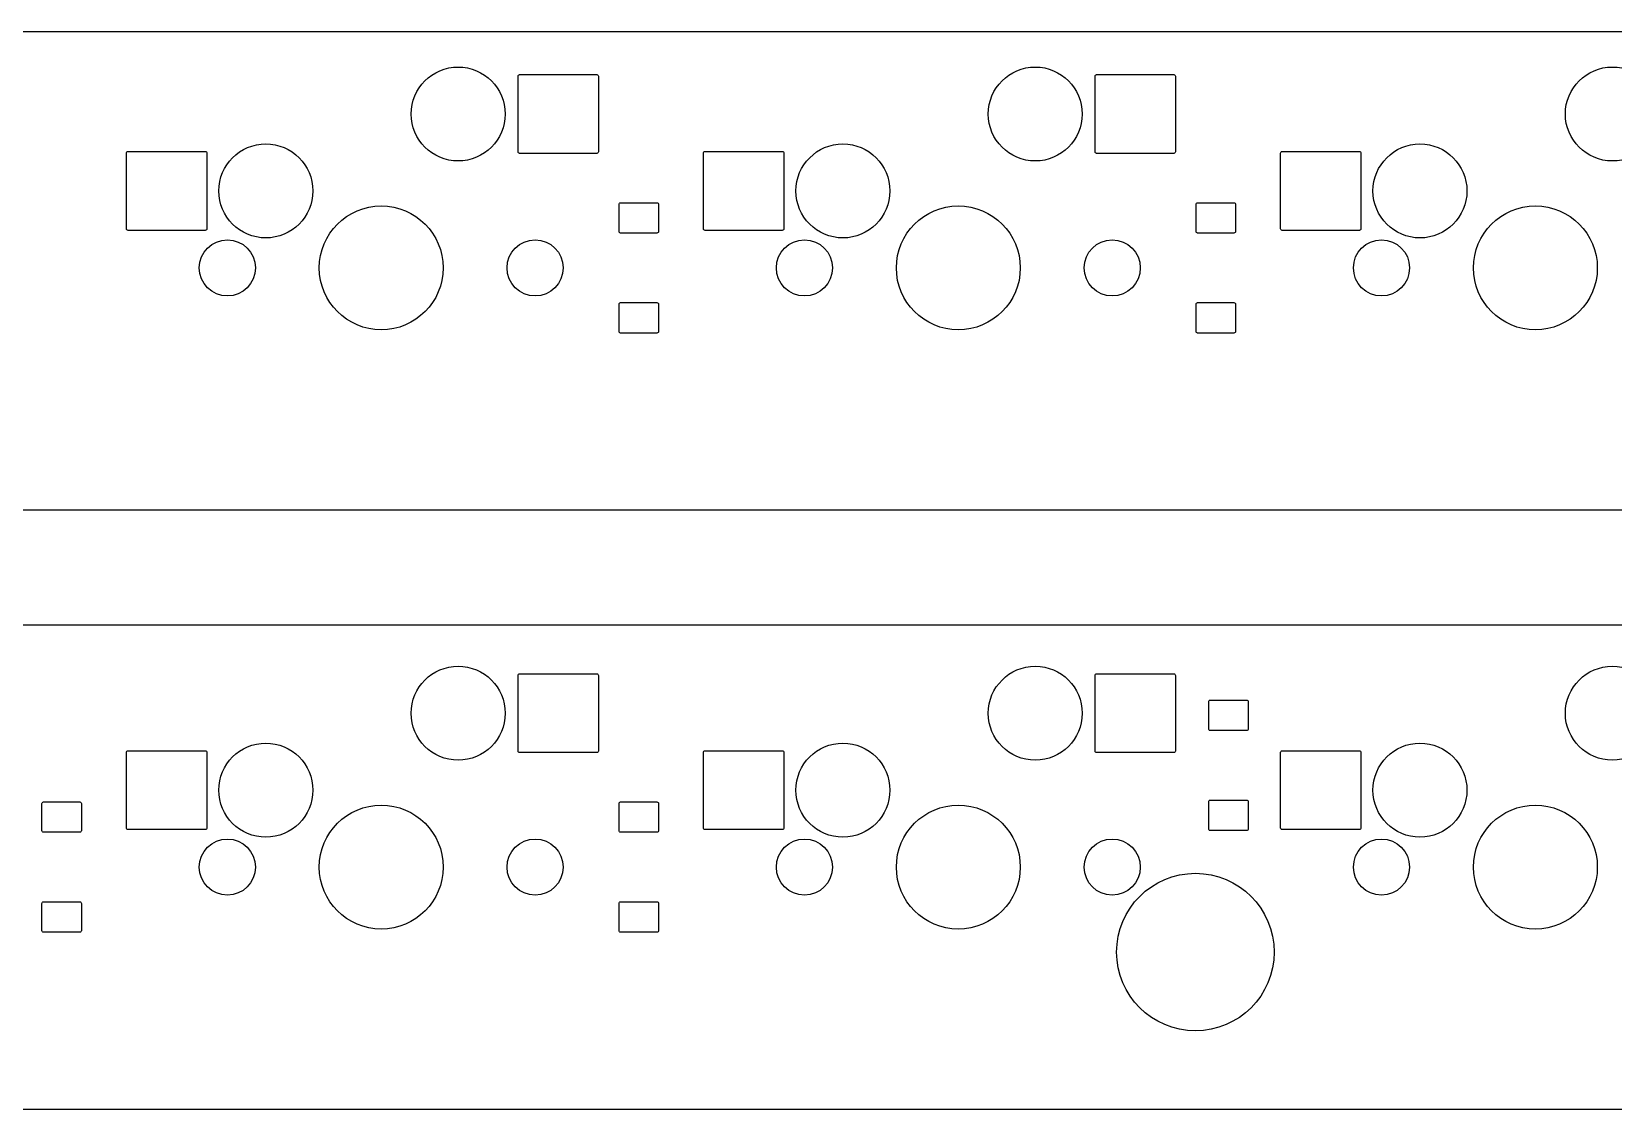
# Model space of a CAD drawing. Extents: x -27 to 356, y -111 to 35.
# Drawn here: x 26.6 to 78.8, y -27.8 to 7.8 of the extents above; entities that cross this region are included whole.
import ezdxf

# ---------------------------------------------------------------- set-up
doc = ezdxf.new("R2010")
doc.units = 0
doc.layers.add('BLACK', color=7, linetype='CONTINUOUS')

msp = doc.modelspace()

# ---------------------------------------------------------------- linework, layer by layer
at = {"layer": 'BLACK', "linetype": 'CONTINUOUS'}
for p, q in [((-8.28005, 7.8), (105.471, 7.8)), ((-8.28005, 7.8), (105.471, 7.8)), ((42.616, 6.33), (42.6199, 6.34952)), ((42.616, 3.83), (42.616, 6.33)), ((42.6199, 6.34952), (42.6309, 6.36606)), ((42.6309, 6.36606), (42.6475, 6.37712)), ((42.6475, 6.37712), (42.667, 6.381)), ((42.667, 6.381), (45.217, 6.381)), ((45.217, 6.381), (45.2365, 6.37712)), ((45.2365, 6.37712), (45.2531, 6.36606)), ((45.2531, 6.36606), (45.2641, 6.34952)), ((45.2641, 6.34952), (45.268, 6.33)), ((45.268, 6.33), (45.268, 3.83)), ((61.666, 6.33), (61.6699, 6.34952)), ((61.666, 3.83), (61.666, 6.33)), ((61.6699, 6.34952), (61.6809, 6.36606)), ((61.6809, 6.36606), (61.6975, 6.37712)), ((61.6975, 6.37712), (61.717, 6.381)), ((61.717, 6.381), (64.267, 6.381)), ((64.267, 6.381), (64.2865, 6.37712)), ((64.2865, 6.37712), (64.3031, 6.36606)), ((64.3031, 6.36606), (64.3141, 6.34952)), ((64.3141, 6.34952), (64.318, 6.33)), ((64.318, 6.33), (64.318, 3.83)), ((29.689, 3.79), (29.6929, 3.80952)), ((29.689, 1.29), (29.689, 3.79)), ((29.6929, 3.80952), (29.7039, 3.82606)), ((29.7039, 3.82606), (29.7205, 3.83712)), ((29.7205, 3.83712), (29.74, 3.841)), ((29.74, 3.841), (32.29, 3.841)), ((32.29, 3.841), (32.3095, 3.83712)), ((32.3095, 3.83712), (32.3261, 3.82606)), ((32.3261, 3.82606), (32.3371, 3.80952)), ((32.3371, 3.80952), (32.341, 3.79)), ((32.341, 3.79), (32.341, 1.29)), ((42.6199, 3.81048), (42.616, 3.83)), ((42.6309, 3.79394), (42.6199, 3.81048)), ((42.6475, 3.78288), (42.6309, 3.79394)), ((42.667, 3.779), (42.6475, 3.78288)), ((45.217, 3.779), (42.667, 3.779)), ((45.2365, 3.78288), (45.217, 3.779)), ((45.2531, 3.79394), (45.2365, 3.78288)), ((45.2641, 3.81048), (45.2531, 3.79394)), ((45.268, 3.83), (45.2641, 3.81048)), ((48.739, 3.79), (48.7429, 3.80952)), ((48.739, 1.29), (48.739, 3.79)), ((48.7429, 3.80952), (48.7539, 3.82606)), ((48.7539, 3.82606), (48.7705, 3.83712)), ((48.7705, 3.83712), (48.79, 3.841)), ((48.79, 3.841), (51.34, 3.841)), ((51.34, 3.841), (51.3595, 3.83712)), ((51.3595, 3.83712), (51.3761, 3.82606)), ((51.3761, 3.82606), (51.3871, 3.80952)), ((51.3871, 3.80952), (51.391, 3.79)), ((51.391, 3.79), (51.391, 1.29)), ((61.6699, 3.81048), (61.666, 3.83)), ((61.6809, 3.79394), (61.6699, 3.81048)), ((61.6975, 3.78288), (61.6809, 3.79394)), ((61.717, 3.779), (61.6975, 3.78288)), ((64.267, 3.779), (61.717, 3.779)), ((64.2865, 3.78288), (64.267, 3.779)), ((64.3031, 3.79394), (64.2865, 3.78288)), ((64.3141, 3.81048), (64.3031, 3.79394)), ((64.318, 3.83), (64.3141, 3.81048)), ((67.789, 3.79), (67.7929, 3.80952)), ((67.789, 1.29), (67.789, 3.79)), ((67.7929, 3.80952), (67.8039, 3.82606)), ((67.8039, 3.82606), (67.8205, 3.83712)), ((67.8205, 3.83712), (67.84, 3.841)), ((67.84, 3.841), (70.39, 3.841)), ((70.39, 3.841), (70.4095, 3.83712)), ((70.4095, 3.83712), (70.4261, 3.82606)), ((70.4261, 3.82606), (70.4371, 3.80952)), ((70.4371, 3.80952), (70.441, 3.79)), ((70.441, 3.79), (70.441, 1.29)), ((45.949, 2.1), (45.9529, 2.11952)), ((45.949, 1.2), (45.949, 2.1)), ((45.9529, 2.11952), (45.9639, 2.13606)), ((45.9639, 2.13606), (45.9805, 2.14712)), ((45.9805, 2.14712), (46, 2.151)), ((46, 2.151), (47.2, 2.151)), ((47.2, 2.151), (47.2195, 2.14712)), ((47.2195, 2.14712), (47.2361, 2.13606)), ((47.2361, 2.13606), (47.2471, 2.11952)), ((47.2471, 2.11952), (47.251, 2.1)), ((47.251, 2.1), (47.251, 1.2)), ((64.999, 2.1), (65.0029, 2.11952)), ((64.999, 1.2), (64.999, 2.1)), ((65.0029, 2.11952), (65.0139, 2.13606)), ((65.0139, 2.13606), (65.0305, 2.14712)), ((65.0305, 2.14712), (65.05, 2.151)), ((65.05, 2.151), (66.25, 2.151)), ((66.25, 2.151), (66.2695, 2.14712)), ((66.2695, 2.14712), (66.2861, 2.13606)), ((66.2861, 2.13606), (66.2971, 2.11952)), ((66.2971, 2.11952), (66.301, 2.1)), ((66.301, 2.1), (66.301, 1.2)), ((29.6929, 1.27048), (29.689, 1.29)), ((29.7039, 1.25394), (29.6929, 1.27048)), ((29.7205, 1.24288), (29.7039, 1.25394)), ((29.74, 1.239), (29.7205, 1.24288)), ((32.29, 1.239), (29.74, 1.239)), ((32.3095, 1.24288), (32.29, 1.239)), ((32.3261, 1.25394), (32.3095, 1.24288)), ((32.3371, 1.27048), (32.3261, 1.25394)), ((32.341, 1.29), (32.3371, 1.27048)), ((45.9529, 1.18048), (45.949, 1.2)), ((45.9639, 1.16394), (45.9529, 1.18048)), ((45.9805, 1.15288), (45.9639, 1.16394)), ((46, 1.149), (45.9805, 1.15288)), ((47.2, 1.149), (46, 1.149)), ((47.2195, 1.15288), (47.2, 1.149)), ((47.2361, 1.16394), (47.2195, 1.15288)), ((47.2471, 1.18048), (47.2361, 1.16394)), ((47.251, 1.2), (47.2471, 1.18048)), ((48.7429, 1.27048), (48.739, 1.29)), ((48.7539, 1.25394), (48.7429, 1.27048)), ((48.7705, 1.24288), (48.7539, 1.25394)), ((48.79, 1.239), (48.7705, 1.24288)), ((51.34, 1.239), (48.79, 1.239)), ((51.3595, 1.24288), (51.34, 1.239)), ((51.3761, 1.25394), (51.3595, 1.24288)), ((51.3871, 1.27048), (51.3761, 1.25394)), ((51.391, 1.29), (51.3871, 1.27048)), ((65.0029, 1.18048), (64.999, 1.2)), ((65.0139, 1.16394), (65.0029, 1.18048)), ((65.0305, 1.15288), (65.0139, 1.16394)), ((65.05, 1.149), (65.0305, 1.15288)), ((66.25, 1.149), (65.05, 1.149)), ((66.2695, 1.15288), (66.25, 1.149)), ((66.2861, 1.16394), (66.2695, 1.15288)), ((66.2971, 1.18048), (66.2861, 1.16394)), ((66.301, 1.2), (66.2971, 1.18048)), ((67.7929, 1.27048), (67.789, 1.29)), ((67.8039, 1.25394), (67.7929, 1.27048)), ((67.8205, 1.24288), (67.8039, 1.25394)), ((67.84, 1.239), (67.8205, 1.24288)), ((70.39, 1.239), (67.84, 1.239)), ((70.4095, 1.24288), (70.39, 1.239)), ((70.4261, 1.25394), (70.4095, 1.24288)), ((70.4371, 1.27048), (70.4261, 1.25394)), ((70.441, 1.29), (70.4371, 1.27048)), ((45.949, -1.2), (45.9529, -1.18048)), ((45.949, -2.1), (45.949, -1.2)), ((45.9529, -1.18048), (45.9639, -1.16394)), ((45.9639, -1.16394), (45.9805, -1.15288)), ((45.9805, -1.15288), (46, -1.149)), ((46, -1.149), (47.2, -1.149)), ((47.2, -1.149), (47.2195, -1.15288)), ((47.2195, -1.15288), (47.2361, -1.16394)), ((47.2361, -1.16394), (47.2471, -1.18048)), ((47.2471, -1.18048), (47.251, -1.2)), ((47.251, -1.2), (47.251, -2.1)), ((64.999, -1.2), (65.0029, -1.18048)), ((64.999, -2.1), (64.999, -1.2)), ((65.0029, -1.18048), (65.0139, -1.16394)), ((65.0139, -1.16394), (65.0305, -1.15288)), ((65.0305, -1.15288), (65.05, -1.149)), ((65.05, -1.149), (66.25, -1.149)), ((66.25, -1.149), (66.2695, -1.15288)), ((66.2695, -1.15288), (66.2861, -1.16394)), ((66.2861, -1.16394), (66.2971, -1.18048)), ((66.2971, -1.18048), (66.301, -1.2)), ((66.301, -1.2), (66.301, -2.1)), ((45.9529, -2.11952), (45.949, -2.1)), ((45.9639, -2.13606), (45.9529, -2.11952)), ((45.9805, -2.14712), (45.9639, -2.13606)), ((46, -2.151), (45.9805, -2.14712)), ((47.2, -2.151), (46, -2.151)), ((47.2195, -2.14712), (47.2, -2.151)), ((47.2361, -2.13606), (47.2195, -2.14712)), ((47.2471, -2.11952), (47.2361, -2.13606)), ((47.251, -2.1), (47.2471, -2.11952)), ((65.0029, -2.11952), (64.999, -2.1)), ((65.0139, -2.13606), (65.0029, -2.11952)), ((65.0305, -2.14712), (65.0139, -2.13606)), ((65.05, -2.151), (65.0305, -2.14712)), ((66.25, -2.151), (65.05, -2.151)), ((66.2695, -2.14712), (66.25, -2.151)), ((66.2861, -2.13606), (66.2695, -2.14712)), ((66.2971, -2.11952), (66.2861, -2.13606)), ((66.301, -2.1), (66.2971, -2.11952)), ((349.875, -8), (-21.025, -8)), ((349.875, -8), (-21.025, -8)), ((-21.025, -11.785), (241.191, -11.785)), ((-21.025, -11.785), (241.191, -11.785)), ((42.616, -13.455), (42.6199, -13.4355)), ((42.616, -15.955), (42.616, -13.455)), ((42.6199, -13.4355), (42.6309, -13.4189)), ((42.6309, -13.4189), (42.6475, -13.4079)), ((42.6475, -13.4079), (42.667, -13.404)), ((42.667, -13.404), (45.217, -13.404)), ((45.217, -13.404), (45.2365, -13.4079)), ((45.2365, -13.4079), (45.2531, -13.4189)), ((45.2531, -13.4189), (45.2641, -13.4355)), ((45.2641, -13.4355), (45.268, -13.455)), ((45.268, -13.455), (45.268, -15.955)), ((61.666, -13.455), (61.6699, -13.4355)), ((61.666, -15.955), (61.666, -13.455)), ((61.6699, -13.4355), (61.6809, -13.4189)), ((61.6809, -13.4189), (61.6975, -13.4079)), ((61.6975, -13.4079), (61.717, -13.404)), ((61.717, -13.404), (64.267, -13.404)), ((64.267, -13.404), (64.2865, -13.4079)), ((64.2865, -13.4079), (64.3031, -13.4189)), ((64.3031, -13.4189), (64.3141, -13.4355)), ((64.3141, -13.4355), (64.318, -13.455)), ((64.318, -13.455), (64.318, -15.955)), ((65.4155, -14.326), (65.4194, -14.3064)), ((65.4155, -15.226), (65.4155, -14.326)), ((65.4194, -14.3064), (65.4305, -14.2899)), ((65.4305, -14.2899), (65.447, -14.2788)), ((65.447, -14.2788), (65.4665, -14.275)), ((65.4665, -14.275), (66.6665, -14.275)), ((66.6665, -14.275), (66.686, -14.2788)), ((66.686, -14.2788), (66.7026, -14.2899)), ((66.7026, -14.2899), (66.7136, -14.3064)), ((66.7136, -14.3064), (66.7175, -14.326)), ((66.7175, -14.326), (66.7175, -15.226)), ((65.4194, -15.2455), (65.4155, -15.226)), ((65.4305, -15.262), (65.4194, -15.2455)), ((65.447, -15.2731), (65.4305, -15.262)), ((65.4665, -15.277), (65.447, -15.2731)), ((66.6665, -15.277), (65.4665, -15.277)), ((66.686, -15.2731), (66.6665, -15.277)), ((66.7026, -15.262), (66.686, -15.2731)), ((66.7136, -15.2455), (66.7026, -15.262)), ((66.7175, -15.226), (66.7136, -15.2455)), ((29.689, -15.995), (29.6929, -15.9755)), ((29.689, -18.495), (29.689, -15.995)), ((29.6929, -15.9755), (29.7039, -15.9589)), ((29.7039, -15.9589), (29.7205, -15.9479)), ((29.7205, -15.9479), (29.74, -15.944)), ((29.74, -15.944), (32.29, -15.944)), ((32.29, -15.944), (32.3095, -15.9479)), ((32.3095, -15.9479), (32.3261, -15.9589)), ((32.3261, -15.9589), (32.3371, -15.9755)), ((32.3371, -15.9755), (32.341, -15.995)), ((32.341, -15.995), (32.341, -18.495)), ((42.6199, -15.9745), (42.616, -15.955)), ((42.6309, -15.9911), (42.6199, -15.9745)), ((42.6475, -16.0021), (42.6309, -15.9911)), ((42.667, -16.006), (42.6475, -16.0021)), ((45.217, -16.006), (42.667, -16.006)), ((45.2365, -16.0021), (45.217, -16.006)), ((45.2531, -15.9911), (45.2365, -16.0021)), ((45.2641, -15.9745), (45.2531, -15.9911)), ((45.268, -15.955), (45.2641, -15.9745)), ((48.739, -15.995), (48.7429, -15.9755)), ((48.739, -18.495), (48.739, -15.995)), ((48.7429, -15.9755), (48.7539, -15.9589)), ((48.7539, -15.9589), (48.7705, -15.9479)), ((48.7705, -15.9479), (48.79, -15.944)), ((48.79, -15.944), (51.34, -15.944)), ((51.34, -15.944), (51.3595, -15.9479)), ((51.3595, -15.9479), (51.3761, -15.9589)), ((51.3761, -15.9589), (51.3871, -15.9755)), ((51.3871, -15.9755), (51.391, -15.995)), ((51.391, -15.995), (51.391, -18.495)), ((61.6699, -15.9745), (61.666, -15.955)), ((61.6809, -15.9911), (61.6699, -15.9745)), ((61.6975, -16.0021), (61.6809, -15.9911)), ((61.717, -16.006), (61.6975, -16.0021)), ((64.267, -16.006), (61.717, -16.006)), ((64.2865, -16.0021), (64.267, -16.006)), ((64.3031, -15.9911), (64.2865, -16.0021)), ((64.3141, -15.9745), (64.3031, -15.9911)), ((64.318, -15.955), (64.3141, -15.9745)), ((67.789, -15.995), (67.7929, -15.9755)), ((67.789, -18.495), (67.789, -15.995)), ((67.7929, -15.9755), (67.8039, -15.9589)), ((67.8039, -15.9589), (67.8205, -15.9479)), ((67.8205, -15.9479), (67.84, -15.944)), ((67.84, -15.944), (70.39, -15.944)), ((70.39, -15.944), (70.4095, -15.9479)), ((70.4095, -15.9479), (70.4261, -15.9589)), ((70.4261, -15.9589), (70.4371, -15.9755)), ((70.4371, -15.9755), (70.441, -15.995)), ((70.441, -15.995), (70.441, -18.495)), ((26.899, -17.685), (26.9029, -17.6655)), ((26.899, -18.585), (26.899, -17.685)), ((26.9029, -17.6655), (26.9139, -17.6489)), ((26.9139, -17.6489), (26.9305, -17.6379)), ((26.9305, -17.6379), (26.95, -17.634)), ((26.95, -17.634), (28.15, -17.634)), ((28.15, -17.634), (28.1695, -17.6379)), ((28.1695, -17.6379), (28.1861, -17.6489)), ((28.1861, -17.6489), (28.1971, -17.6655)), ((28.1971, -17.6655), (28.201, -17.685)), ((28.201, -17.685), (28.201, -18.585)), ((45.949, -17.685), (45.9529, -17.6655)), ((45.949, -18.585), (45.949, -17.685)), ((45.9529, -17.6655), (45.9639, -17.6489)), ((45.9639, -17.6489), (45.9805, -17.6379)), ((45.9805, -17.6379), (46, -17.634)), ((46, -17.634), (47.2, -17.634)), ((47.2, -17.634), (47.2195, -17.6379)), ((47.2195, -17.6379), (47.2361, -17.6489)), ((47.2361, -17.6489), (47.2471, -17.6655)), ((47.2471, -17.6655), (47.251, -17.685)), ((47.251, -17.685), (47.251, -18.585)), ((65.4155, -17.626), (65.4194, -17.6064)), ((65.4155, -18.526), (65.4155, -17.626)), ((65.4194, -17.6064), (65.4305, -17.5899)), ((65.4305, -17.5899), (65.447, -17.5788)), ((65.447, -17.5788), (65.4665, -17.575)), ((65.4665, -17.575), (66.6665, -17.575)), ((66.6665, -17.575), (66.686, -17.5788)), ((66.686, -17.5788), (66.7026, -17.5899)), ((66.7026, -17.5899), (66.7136, -17.6064)), ((66.7136, -17.6064), (66.7175, -17.626)), ((66.7175, -17.626), (66.7175, -18.526)), ((26.9029, -18.6045), (26.899, -18.585)), ((26.9139, -18.6211), (26.9029, -18.6045)), ((26.9305, -18.6321), (26.9139, -18.6211)), ((26.95, -18.636), (26.9305, -18.6321)), ((28.15, -18.636), (26.95, -18.636)), ((28.1695, -18.6321), (28.15, -18.636)), ((28.1861, -18.6211), (28.1695, -18.6321)), ((28.1971, -18.6045), (28.1861, -18.6211)), ((28.201, -18.585), (28.1971, -18.6045)), ((29.6929, -18.5145), (29.689, -18.495)), ((29.7039, -18.5311), (29.6929, -18.5145)), ((29.7205, -18.5421), (29.7039, -18.5311)), ((29.74, -18.546), (29.7205, -18.5421)), ((32.29, -18.546), (29.74, -18.546)), ((32.3095, -18.5421), (32.29, -18.546)), ((32.3261, -18.5311), (32.3095, -18.5421)), ((32.3371, -18.5145), (32.3261, -18.5311)), ((32.341, -18.495), (32.3371, -18.5145)), ((45.9529, -18.6045), (45.949, -18.585)), ((45.9639, -18.6211), (45.9529, -18.6045)), ((45.9805, -18.6321), (45.9639, -18.6211)), ((46, -18.636), (45.9805, -18.6321)), ((47.2, -18.636), (46, -18.636)), ((47.2195, -18.6321), (47.2, -18.636)), ((47.2361, -18.6211), (47.2195, -18.6321)), ((47.2471, -18.6045), (47.2361, -18.6211)), ((47.251, -18.585), (47.2471, -18.6045)), ((48.7429, -18.5145), (48.739, -18.495)), ((48.7539, -18.5311), (48.7429, -18.5145)), ((48.7705, -18.5421), (48.7539, -18.5311)), ((48.79, -18.546), (48.7705, -18.5421)), ((51.34, -18.546), (48.79, -18.546)), ((51.3595, -18.5421), (51.34, -18.546)), ((51.3761, -18.5311), (51.3595, -18.5421)), ((51.3871, -18.5145), (51.3761, -18.5311)), ((51.391, -18.495), (51.3871, -18.5145)), ((65.4194, -18.5455), (65.4155, -18.526)), ((65.4305, -18.562), (65.4194, -18.5455)), ((65.447, -18.5731), (65.4305, -18.562)), ((65.4665, -18.577), (65.447, -18.5731)), ((66.6665, -18.577), (65.4665, -18.577)), ((66.686, -18.5731), (66.6665, -18.577)), ((66.7026, -18.562), (66.686, -18.5731)), ((66.7136, -18.5455), (66.7026, -18.562)), ((66.7175, -18.526), (66.7136, -18.5455)), ((67.7929, -18.5145), (67.789, -18.495)), ((67.8039, -18.5311), (67.7929, -18.5145)), ((67.8205, -18.5421), (67.8039, -18.5311)), ((67.84, -18.546), (67.8205, -18.5421)), ((70.39, -18.546), (67.84, -18.546)), ((70.4095, -18.5421), (70.39, -18.546)), ((70.4261, -18.5311), (70.4095, -18.5421)), ((70.4371, -18.5145), (70.4261, -18.5311)), ((70.441, -18.495), (70.4371, -18.5145)), ((26.899, -20.985), (26.9029, -20.9655)), ((26.899, -21.885), (26.899, -20.985)), ((26.9029, -20.9655), (26.9139, -20.9489)), ((26.9139, -20.9489), (26.9305, -20.9379)), ((26.9305, -20.9379), (26.95, -20.934)), ((26.95, -20.934), (28.15, -20.934)), ((28.15, -20.934), (28.1695, -20.9379)), ((28.1695, -20.9379), (28.1861, -20.9489)), ((28.1861, -20.9489), (28.1971, -20.9655)), ((28.1971, -20.9655), (28.201, -20.985)), ((28.201, -20.985), (28.201, -21.885)), ((45.949, -20.985), (45.9529, -20.9655)), ((45.949, -21.885), (45.949, -20.985)), ((45.9529, -20.9655), (45.9639, -20.9489)), ((45.9639, -20.9489), (45.9805, -20.9379)), ((45.9805, -20.9379), (46, -20.934)), ((46, -20.934), (47.2, -20.934)), ((47.2, -20.934), (47.2195, -20.9379)), ((47.2195, -20.9379), (47.2361, -20.9489)), ((47.2361, -20.9489), (47.2471, -20.9655)), ((47.2471, -20.9655), (47.251, -20.985)), ((47.251, -20.985), (47.251, -21.885)), ((26.9029, -21.9045), (26.899, -21.885)), ((26.9139, -21.9211), (26.9029, -21.9045)), ((26.9305, -21.9321), (26.9139, -21.9211)), ((28.1861, -21.9211), (28.1695, -21.9321)), ((28.1971, -21.9045), (28.1861, -21.9211)), ((28.201, -21.885), (28.1971, -21.9045)), ((45.9529, -21.9045), (45.949, -21.885)), ((45.9639, -21.9211), (45.9529, -21.9045)), ((45.9805, -21.9321), (45.9639, -21.9211)), ((47.2361, -21.9211), (47.2195, -21.9321)), ((47.2471, -21.9045), (47.2361, -21.9211)), ((47.251, -21.885), (47.2471, -21.9045)), ((26.95, -21.936), (26.9305, -21.9321)), ((28.15, -21.936), (26.95, -21.936)), ((28.1695, -21.9321), (28.15, -21.936)), ((46, -21.936), (45.9805, -21.9321)), ((47.2, -21.936), (46, -21.936)), ((47.2195, -21.9321), (47.2, -21.936)), ((239.028, -27.785), (-21.025, -27.785)), ((239.028, -27.785), (-21.025, -27.785))]:
    msp.add_line(p, q, dxfattribs=at)
at = {"layer": 'BLACK'}
for centre, radius in [((40.64, 5.08), 1.551), ((59.69, 5.08), 1.551), ((78.74, 5.08), 1.551), ((34.29, 2.54), 1.551), ((53.34, 2.54), 1.551), ((72.39, 2.54), 1.551), ((38.1, 0), 2.0449), ((57.15, 0), 2.0449), ((76.2, 0), 2.0449), ((33.02, 0), 0.926), ((43.18, 0), 0.926), ((52.07, 0), 0.926), ((62.23, 0), 0.926), ((71.12, 0), 0.926), ((40.64, -14.705), 1.551), ((59.69, -14.705), 1.551), ((78.74, -14.705), 1.551), ((34.29, -17.245), 1.551), ((53.34, -17.245), 1.551), ((72.39, -17.245), 1.551), ((38.1, -19.785), 2.0449), ((57.15, -19.785), 2.0449), ((76.2, -19.785), 2.0449), ((33.02, -19.785), 0.926), ((43.18, -19.785), 0.926), ((52.07, -19.785), 0.926), ((62.23, -19.785), 0.926), ((71.12, -19.785), 0.926), ((64.977, -22.5907), 2.6)]:
    msp.add_circle(centre, radius, dxfattribs=at)

doc.saveas('drawing.dxf')
